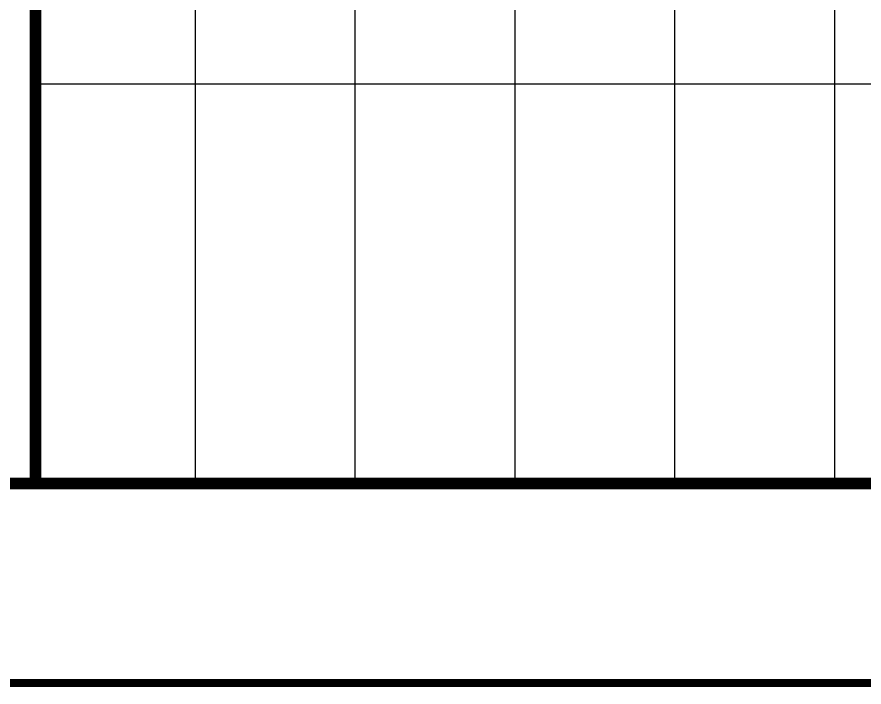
# Model space of a CAD drawing. Extents: x 447413 to 2975780, y -1432727 to 1301644.
# Drawn here: x 2367423 to 2373785, y 448828 to 453864 of the extents above; entities that cross this region are included whole.
import ezdxf

# ---------------------------------------------------------------- set-up
doc = ezdxf.new("R2010")
doc.units = 0
doc.header["$LTSCALE"] = 1000
doc.header["$MEASUREMENT"] = 0
doc.layers.add('图框', color=253, linetype='Continuous')

# ---------------------------------------------------------------- blocks, each defined once
blk = doc.blocks.new('A$C6B0021A6')
at = {"layer": '图框', "color": 153}
for p, q in [((115920, 82320, -84000), (115920, 75920, -84000)), ((111420, 79920, -84000), (117920, 79920, -84000)), ((111420, 79120, -84000), (117920, 79120, -84000)), ((111420, 78320, -84000), (117920, 78320, -84000)), ((111420, 77520, -84000), (117920, 77520, -84000)), ((111420, 76720, -84000), (117920, 76720, -84000))]:
    blk.add_line(p, q, dxfattribs=at)
at = {"layer": '图框', "color": 2, "const_width": 40, "elevation": -84000}
blk.add_lwpolyline([(20, 84120), (118920, 84120), (118920, 20), (20, 20)], close=True, dxfattribs=at)
at = {"layer": '图框', "color": 153, "const_width": 58, "elevation": -84000}
blk.add_lwpolyline([(111420, 83120), (117920, 83120), (117920, 1020), (111420, 1020)], close=True, dxfattribs=at)
blk.add_lwpolyline([(111420, 75920), (117920, 75920)], dxfattribs=at)

msp = doc.modelspace()

# ---------------------------------------------------------------- block references
at = {"xscale": 1.5, "yscale": 1.5, "zscale": 1.5, "rotation": 270}
msp.add_blockref('A$C6B0021A6', (2253682, 627238.4, 252000), dxfattribs=at)

doc.saveas('drawing.dxf')
